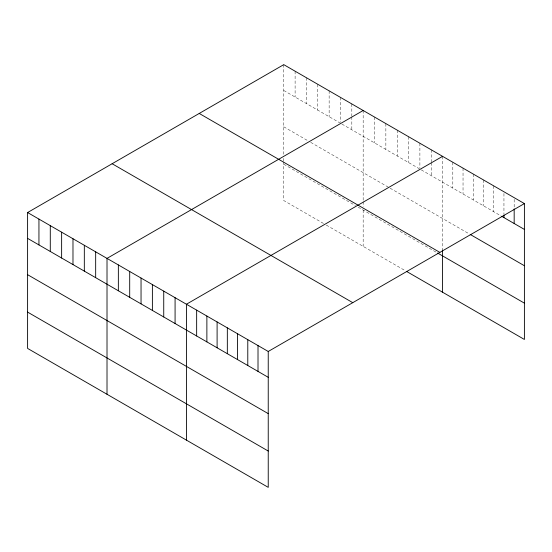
<?xml version="1.0" encoding="UTF-8"?>
<svg xmlns="http://www.w3.org/2000/svg" width="552" height="552" viewBox="0 0 552 552"><rect width="100%" height="100%" fill="white"/><g stroke="black" fill="none" stroke-linecap="round" stroke-linejoin="round"><path stroke-width="0.41" stroke-dasharray="2.76 2.07" d="M283.762 90.487L339.77 122.827M341.902 124.055L419.182 168.67M421.314 169.899L501.023 215.922M283.762 126.801L307.864 140.719M310.7 142.354L389.401 187.79M390.112 188.204L469.614 234.103M283.762 164.213L355.371 205.558M358.207 207.2L436.908 252.637M323.465 223.45L283.762 200.528L283.762 161.722M326.301 225.092L405.713 270.935M514.174 199.396L514.174 208.007M503.948 193.49L503.948 214.162M493.716 185.865L493.716 211.706M483.49 179.959L483.49 205.799M473.264 174.052L473.264 199.893M463.038 168.153L463.038 193.987M452.812 162.247L452.812 188.087M442.58 156.34L442.58 250.09M431.236 149.792L431.236 161.853M431.236 162.709L431.236 175.633M419.893 143.244L419.893 168.222M408.549 136.696L408.549 162.529M397.205 130.141L397.205 155.981M385.862 123.593L385.862 149.433M374.518 117.045L374.518 142.885M363.168 110.497L363.168 200.914M363.168 201.749L363.168 206.738M363.168 210.064L363.168 246.378M351.824 103.942L351.824 116.003M351.824 116.865L351.824 129.782M340.48 97.394L340.48 122.371M329.137 90.845L329.137 116.686M317.793 84.297L317.793 110.131M306.45 77.742L306.45 103.583M295.106 71.194L295.106 97.035M283.762 64.646L283.762 154.236M283.762 158.396L283.762 160.887"/><path stroke-width="0.83" d="M524.4 203.578L268.237 351.472L268.237 487.354L27.6 348.422L27.6 212.541L283.762 64.646L524.4 203.578L524.4 339.459L406.424 271.349M363.168 110.497L107.012 258.384L107.012 394.266M442.58 156.34L186.424 304.235L186.424 440.116M501.754 216.343L524.4 229.418M470.338 234.524L524.4 265.733M199.224 113.45L439.868 252.381M437.619 253.044L524.4 303.145M112.132 163.737L352.776 302.668M27.6 212.541L268.237 351.472M27.6 238.374L268.237 377.313M27.6 274.689L268.237 413.627M27.6 312.108L268.237 451.039M514.174 208.87L514.174 223.512M503.948 215.025L503.948 217.605M442.58 250.09L442.58 292.222M258.012 345.566L258.012 371.406M247.786 339.659L247.786 365.5M237.56 333.76L237.56 359.593M227.334 327.853L227.334 353.694M217.102 321.947L217.102 347.788M206.876 316.041L206.876 341.881M196.65 310.141L196.65 335.975M175.081 297.687L175.081 323.52M163.737 291.132L163.737 316.972M152.386 284.584L152.386 310.424M141.043 278.035L141.043 303.876M129.699 271.487L129.699 297.321M118.356 264.932L118.356 290.773M95.668 251.836L95.668 277.677M84.325 245.288L84.325 271.129M72.981 238.74L72.981 264.574M61.631 232.185L61.631 258.025M50.287 225.637L50.287 251.477M38.944 219.089L38.944 244.929"/></g></svg>
